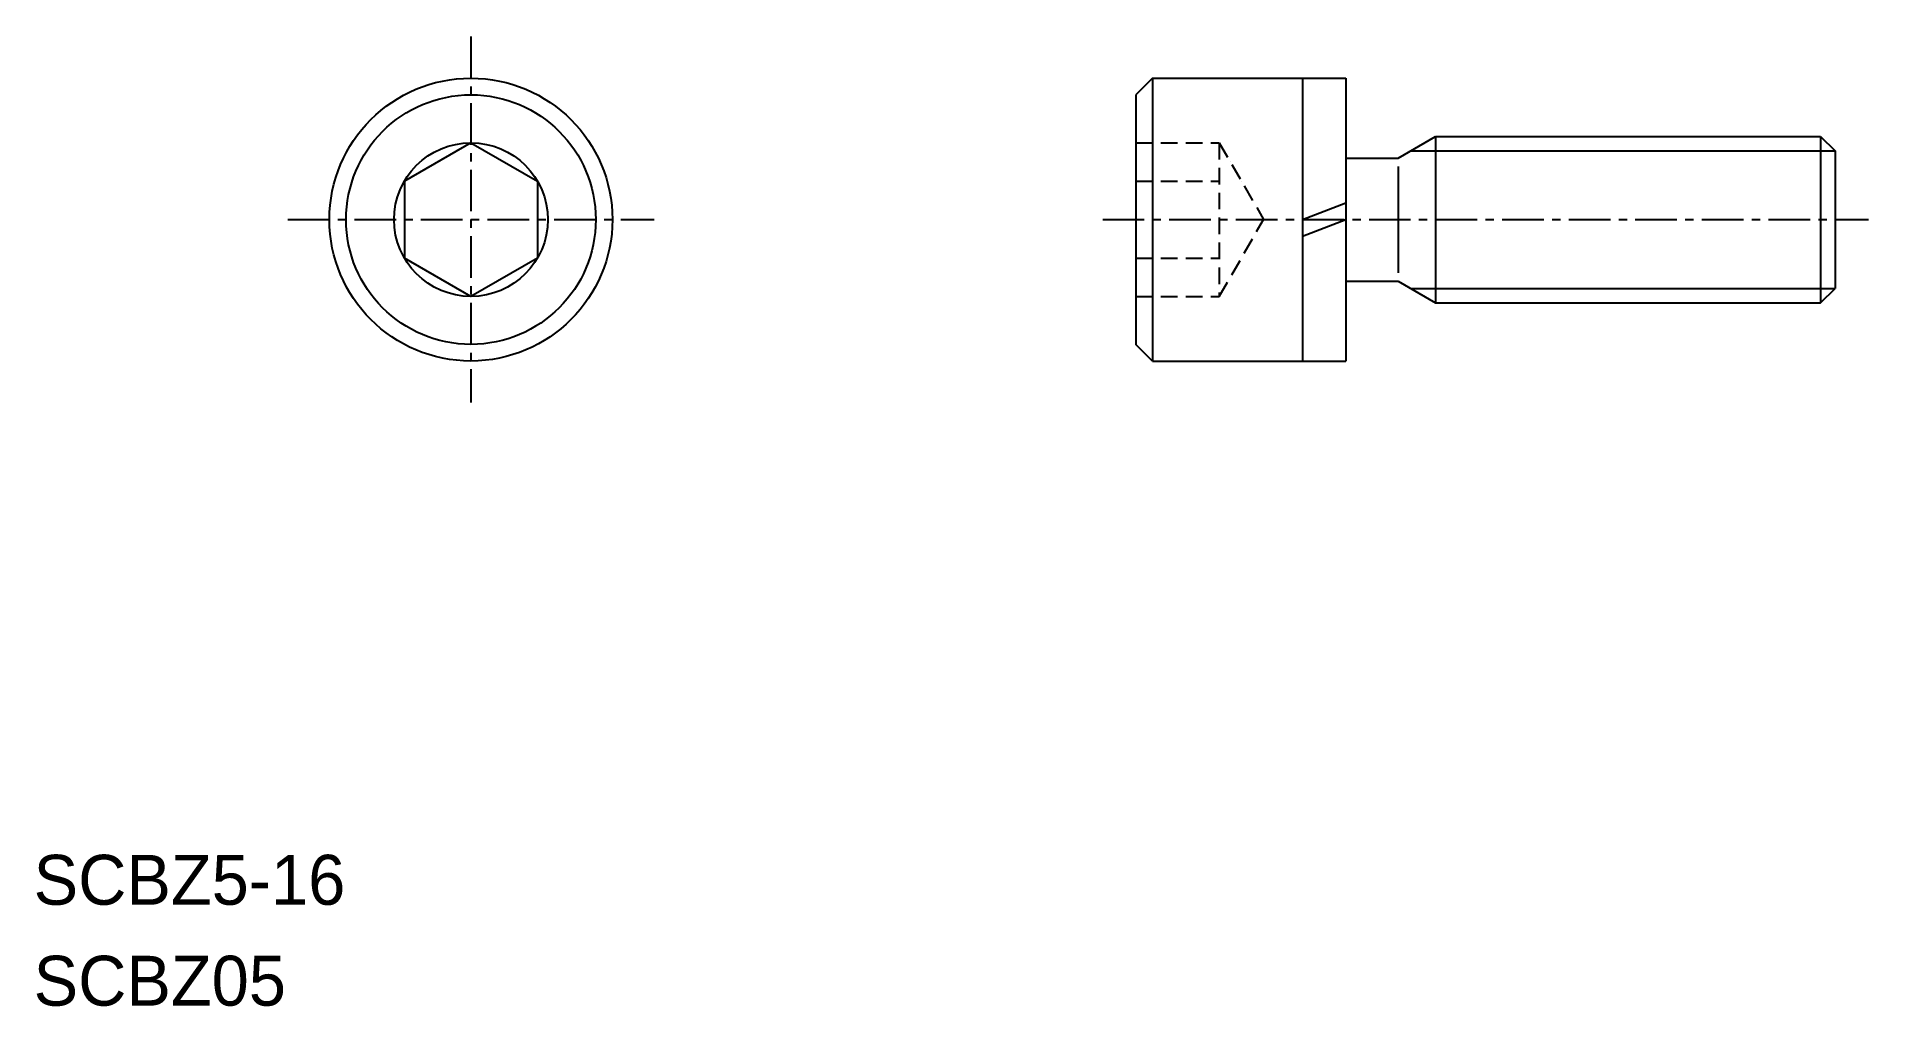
# Model space of a CAD drawing. Extents: x 2.6 to 57.6, y -3.1 to 26.1.
import ezdxf

# ---------------------------------------------------------------- set-up
doc = ezdxf.new("R2010")
doc.units = 0
doc.linetypes.add('CENTER', pattern=[2, 1.25, -0.25, 0.25, -0.25])
doc.linetypes.add('DASHED', pattern=[0.75, 0.5, -0.25])
doc.layers.get('0').update_dxf_attribs({"linetype": 'CONTINUOUS'})
doc.layers.add('CENTER', color=1, linetype='CENTER')

msp = doc.modelspace()

# ---------------------------------------------------------------- linework, layer by layer
at = {"color": 7, "linetype": 'CONTINUOUS'}
for p, q in [((36.115, 24.823), (35.615, 24.323)), ((36.115, 24.823), (41.915, 24.823)), ((36.115, 24.823), (36.115, 16.323)), ((40.615, 24.823), (40.615, 16.323)), ((41.915, 24.823), (41.915, 16.323)), ((35.615, 24.323), (35.615, 16.823)), ((15.637, 22.882), (13.637, 21.727)), ((15.637, 22.882), (17.637, 21.727)), ((43.49, 22.423), (44.615, 23.073)), ((44.615, 23.073), (56.182, 23.073)), ((44.615, 23.073), (44.615, 18.073)), ((44.615, 23.073), (44.615, 18.073)), ((56.182, 23.073), (56.182, 18.073)), ((56.182, 23.073), (56.615, 22.64)), ((56.615, 22.64), (56.615, 18.506)), ((41.915, 22.423), (43.49, 22.423)), ((43.49, 22.173), (43.49, 18.973)), ((13.637, 21.727), (13.637, 19.418)), ((17.637, 21.727), (17.637, 19.418)), ((40.615, 20.573), (41.915, 21.073)), ((40.615, 20.073), (41.915, 20.573)), ((15.637, 18.263), (13.637, 19.418)), ((17.637, 19.418), (15.637, 18.263)), ((41.915, 18.723), (43.49, 18.723)), ((43.49, 18.723), (44.615, 18.073)), ((56.182, 18.073), (56.615, 18.506)), ((44.615, 18.073), (56.182, 18.073)), ((36.115, 16.323), (35.615, 16.823)), ((36.115, 16.323), (41.915, 16.323))]:
    msp.add_line(p, q, dxfattribs=at)
at = {"color": 3, "linetype": 'DASHED'}
for p, q in [((35.615, 22.882), (38.115, 22.882)), ((38.115, 22.882), (39.449, 20.573)), ((38.115, 22.882), (38.115, 18.263)), ((38.449, 22.305), (38.449, 22.305)), ((35.615, 21.727), (38.115, 21.727)), ((38.782, 21.727), (38.782, 21.727)), ((38.115, 18.263), (39.449, 20.573)), ((35.615, 19.418), (38.115, 19.418)), ((35.615, 18.263), (38.115, 18.263))]:
    msp.add_line(p, q, dxfattribs=at)
at = {"color": 3, "linetype": 'CONTINUOUS'}
for p, q in [((43.866, 22.64), (56.615, 22.64)), ((43.866, 18.506), (56.615, 18.506))]:
    msp.add_line(p, q, dxfattribs=at)
at = {"color": 7, "linetype": 'CONTINUOUS'}
for radius in [4.25, 3.75, 2.309]:
    msp.add_circle((15.637, 20.573), radius, dxfattribs=at)
at = {"layer": 'CENTER', "color": 1, "linetype": 'CENTER'}
for p, q in [((15.637, 26.073), (15.637, 15.073)), ((10.137, 20.573), (21.137, 20.573)), ((34.615, 20.573), (57.615, 20.573))]:
    msp.add_line(p, q, dxfattribs=at)

# ---------------------------------------------------------------- texts
at = {"color": 7, "linetype": 'CONTINUOUS'}
for s, p in [('SCBZ5-16', (2.5, -0.019)), ('SCBZ05', (2.5, -3.052))]:
    msp.add_text(s, height=1.5, dxfattribs=at).set_placement(p)

doc.saveas('drawing.dxf')
